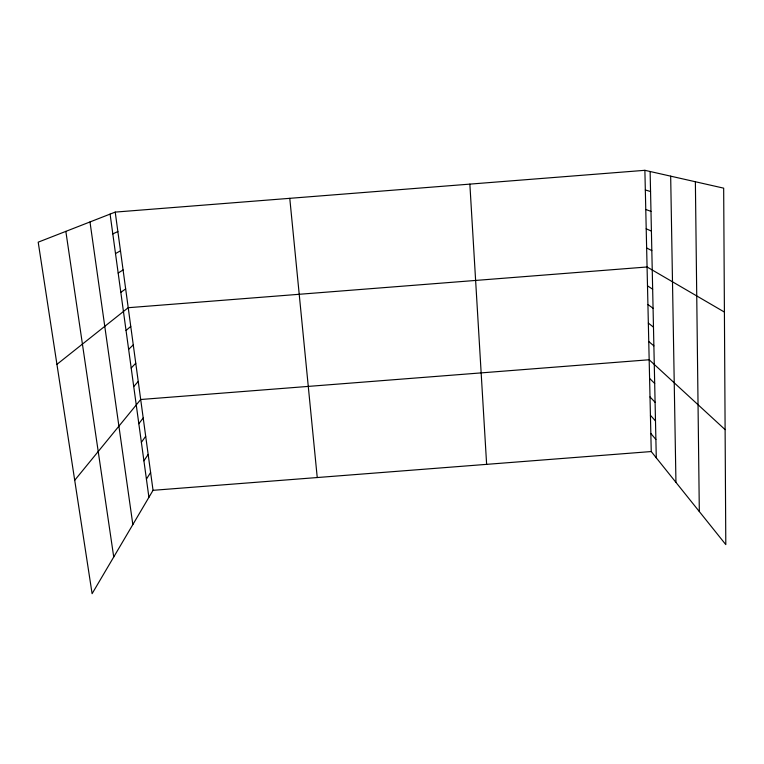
<?xml version="1.0" encoding="UTF-8"?>
<svg xmlns="http://www.w3.org/2000/svg" width="764" height="764" viewBox="0 0 764 764"><rect width="100%" height="100%" fill="white"/><g stroke="black" fill="none" stroke-linecap="round" stroke-linejoin="round"><path stroke-width="1.15" d="M115.221 212.096L153.039 490.316L92.1 593.685L38.2 242.169L115.221 212.096L644.883 170.315L723.67 188.154L725.8 544.598L651.243 451.543L644.883 170.315M146.421 479.152L150.603 472.458M143.909 460.826L148.159 454.437M141.378 442.356L145.685 436.282M138.828 423.733L143.202 417.965M74.71 480.279L140.691 399.505L649.171 359.758L725.112 429.626M133.729 386.565L138.236 381.446M131.188 368.028L135.763 363.234M128.629 349.349L133.27 344.879M126.05 330.506L130.749 326.371M56.937 364.352L128.218 307.711L647.07 266.98L724.406 312.065M120.817 292.354L125.659 288.907M118.172 273.034L123.08 269.94M115.498 253.552L120.483 250.821M112.805 233.908L117.866 231.54M153.039 490.316L651.243 451.543M645.322 189.969L650.556 191.535M645.761 209.46L650.985 211.399M646.201 228.789L651.405 231.1M646.64 247.966L651.826 250.63M647.49 285.832L652.657 289.203M647.92 304.54L653.067 308.255M648.34 323.096L653.478 327.145M648.751 341.508L653.879 345.882M649.591 378.419L654.691 383.452M650.011 396.927L655.092 402.284M650.422 415.282L655.493 420.954M650.832 433.484L655.894 439.472M65.847 231.368L113.731 556.985M89.99 221.942L132.84 524.581M110.092 214.101L148.913 497.316M289.776 198.325L317.241 477.538M469.86 184.124L486.63 464.359M650.126 171.508L656.286 457.846M670.677 176.159L675.949 482.38M695.374 181.746L699.318 511.555"/></g></svg>
